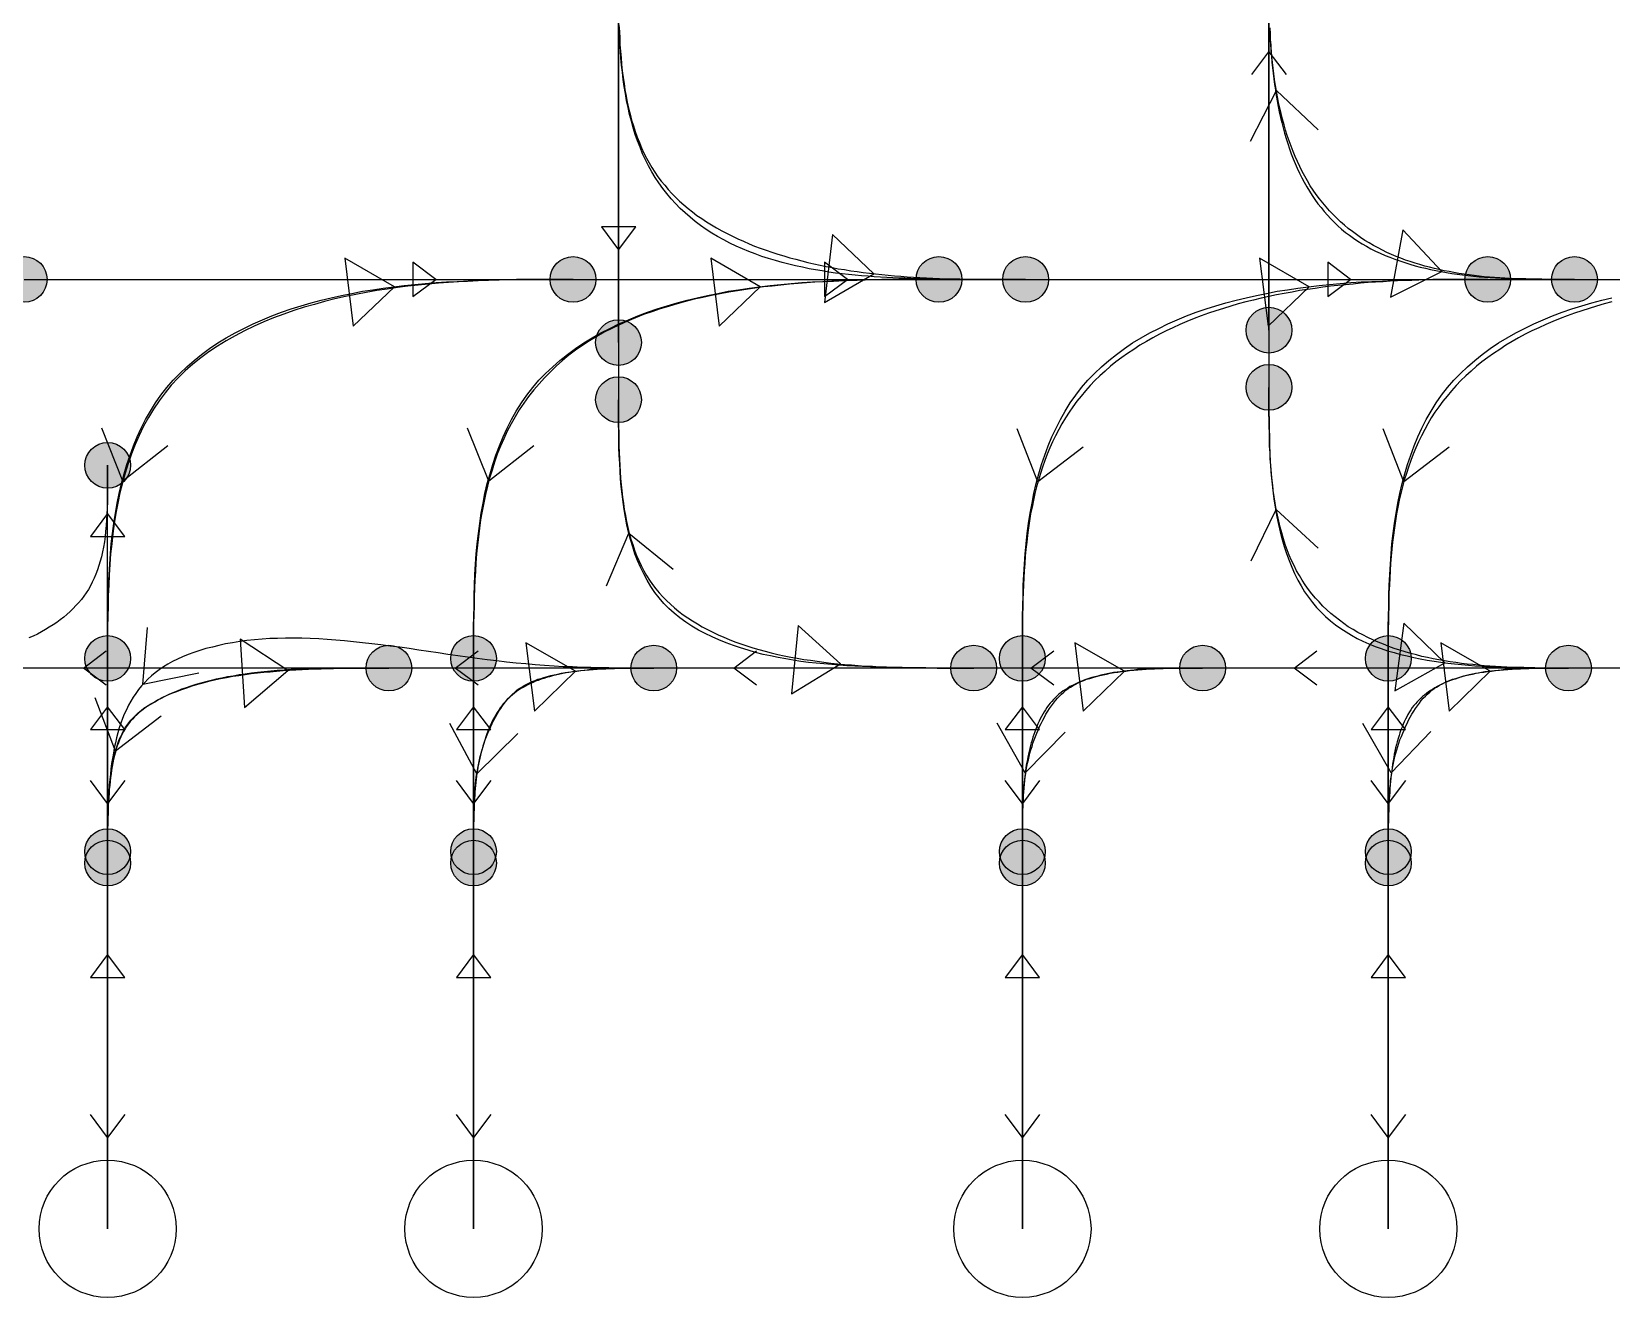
# Model space of a CAD drawing. Header units: millimetres. Extents: x -18594 to 273470, y -238787 to 48452.
# Drawn here: x 204464 to 211373, y -34571 to -29034 of the extents above; entities that cross this region are included whole.
import ezdxf

# ---------------------------------------------------------------- set-up
doc = ezdxf.new("R2010")
doc.units = ezdxf.units.MM
doc.layers.add('AM_BOR', color=4, linetype='Continuous', lineweight=25)
for name, color, linetype, true_color in [('Xref AGV layout$0$Ndc8_Activity_Decant', 1, 'Continuous', 0xff0000), ('Xref AGV layout$0$Ndc8_F_ExtraFast', 5, 'Continuous', 0x0000ff), ('Xref AGV layout$0$Ndc8_F_Moderate', 5, 'Continuous', 0x0000ff), ('Xref AGV layout$0$Ndc8_F_TurnLeftModerate', 5, 'Continuous', 0x0000ff), ('Xref AGV layout$0$Ndc8_F_TurnRightModerate', 5, 'Continuous', 0x0000ff), ('Xref AGV layout$0$Ndc8_InAdjust_Lane', 1, 'Continuous', 0xff0000), ('Xref AGV layout$0$Ndc8_InFix_HOP', 1, 'Continuous', 0xff0000), ('Xref AGV layout$0$Ndc8_OutFix_HOP', 5, 'Continuous', 0x0000ff), ('Xref AGV layout$0$Ndc8_Point', 7, 'Continuous', 0x000080), ('Xref AGV layout$0$Ndc8_R_Fast', 1, 'Continuous', 0xff0000), ('Xref AGV layout$0$Ndc8_R_Moderate', 1, 'Continuous', 0xff0000), ('Xref AGV layout$0$Ndc8_R_TurnLeftModerate', 1, 'Continuous', 0xff0000), ('Xref AGV layout$0$Ndc8_R_TurnLeftSlow', 1, 'Continuous', 0xff0000), ('Xref AGV layout$0$Ndc8_R_TurnRightModerate', 1, 'Continuous', 0xff0000)]:
    doc.layers.add(name, color=color, linetype=linetype, true_color=true_color)

# ---------------------------------------------------------------- blocks, each defined once
blk = doc.blocks.new('Xref AGV layout')
at = {"layer": 'Xref AGV layout$0$Ndc8_Point'}
h = blk.add_hatch(color=256, dxfattribs=at)
edge = h.paths.add_edge_path(flags=0)
edge.add_arc((204432, -30118), 100, 0, 360)
h = blk.add_hatch(color=256, dxfattribs=at)
edge = h.paths.add_edge_path(flags=0)
edge.add_arc((206832, -30118), 100, 0, 360)
h = blk.add_hatch(color=256, dxfattribs=at)
edge = h.paths.add_edge_path(flags=0)
edge.add_arc((208432, -30118), 100, 0, 360)
h = blk.add_hatch(color=256, dxfattribs=at)
edge = h.paths.add_edge_path(flags=0)
edge.add_arc((208811, -30118), 100, 0, 360)
h = blk.add_hatch(color=256, dxfattribs=at)
edge = h.paths.add_edge_path(flags=0)
edge.add_arc((210832, -30118), 100, 0, 360)
h = blk.add_hatch(color=256, dxfattribs=at)
edge = h.paths.add_edge_path(flags=0)
edge.add_arc((211211, -30118), 100, 0, 360)
h = blk.add_hatch(color=256, dxfattribs=at)
edge = h.paths.add_edge_path(flags=0)
edge.add_arc((209875, -30340), 100, 0, 360)
h = blk.add_hatch(color=256, dxfattribs=at)
edge = h.paths.add_edge_path(flags=0)
edge.add_arc((207031, -30394), 100, 0, 360)
h = blk.add_hatch(color=256, dxfattribs=at)
edge = h.paths.add_edge_path(flags=0)
edge.add_arc((209875, -30590), 100, 0, 360)
h = blk.add_hatch(color=256, dxfattribs=at)
edge = h.paths.add_edge_path(flags=0)
edge.add_arc((207031, -30644), 100, 0, 360)
h = blk.add_hatch(color=256, dxfattribs=at)
edge = h.paths.add_edge_path(flags=0)
edge.add_arc((204797, -30931), 100, 0, 360)
h = blk.add_hatch(color=256, dxfattribs=at)
edge = h.paths.add_edge_path(flags=0)
edge.add_arc((204797, -31776), 100, 0, 360)
h = blk.add_hatch(color=256, dxfattribs=at)
edge = h.paths.add_edge_path(flags=0)
edge.add_arc((206397, -31776), 100, 0, 360)
h = blk.add_hatch(color=256, dxfattribs=at)
edge = h.paths.add_edge_path(flags=0)
edge.add_arc((208797, -31776), 100, 0, 360)
h = blk.add_hatch(color=256, dxfattribs=at)
edge = h.paths.add_edge_path(flags=0)
edge.add_arc((210397, -31776), 100, 0, 360)
h = blk.add_hatch(color=256, dxfattribs=at)
edge = h.paths.add_edge_path(flags=0)
edge.add_arc((206027, -31818), 100, 0, 360)
h = blk.add_hatch(color=256, dxfattribs=at)
edge = h.paths.add_edge_path(flags=0)
edge.add_arc((207185, -31818), 100, 0, 360)
h = blk.add_hatch(color=256, dxfattribs=at)
edge = h.paths.add_edge_path(flags=0)
edge.add_arc((208584, -31818), 100, 0, 360)
h = blk.add_hatch(color=256, dxfattribs=at)
edge = h.paths.add_edge_path(flags=0)
edge.add_arc((209585, -31818), 100, 0, 360)
h = blk.add_hatch(color=256, dxfattribs=at)
edge = h.paths.add_edge_path(flags=0)
edge.add_arc((211185, -31818), 100, 0, 360)
h = blk.add_hatch(color=256, dxfattribs=at)
edge = h.paths.add_edge_path(flags=0)
edge.add_arc((204797, -32621), 100, 0, 360)
h = blk.add_hatch(color=256, dxfattribs=at)
edge = h.paths.add_edge_path(flags=0)
edge.add_arc((206397, -32621), 100, 0, 360)
h = blk.add_hatch(color=256, dxfattribs=at)
edge = h.paths.add_edge_path(flags=0)
edge.add_arc((208797, -32621), 100, 0, 360)
h = blk.add_hatch(color=256, dxfattribs=at)
edge = h.paths.add_edge_path(flags=0)
edge.add_arc((210397, -32621), 100, 0, 360)
h = blk.add_hatch(color=256, dxfattribs=at)
edge = h.paths.add_edge_path(flags=0)
edge.add_arc((204797, -32671), 100, 0, 360)
h = blk.add_hatch(color=256, dxfattribs=at)
edge = h.paths.add_edge_path(flags=0)
edge.add_arc((206397, -32671), 100, 0, 360)
h = blk.add_hatch(color=256, dxfattribs=at)
edge = h.paths.add_edge_path(flags=0)
edge.add_arc((208797, -32671), 100, 0, 360)
h = blk.add_hatch(color=256, dxfattribs=at)
edge = h.paths.add_edge_path(flags=0)
edge.add_arc((210397, -32671), 100, 0, 360)
at = {"layer": 'Xref AGV layout$0$Ndc8_Activity_Decant'}
for centre in [(204797, -34271), (206397, -34271), (208797, -34271), (210397, -34271)]:
    blk.add_circle(centre, 300, dxfattribs=at)
at = {"layer": 'Xref AGV layout$0$Ndc8_F_ExtraFast'}
for points in [[(206232, -30118), (206132, -30043), (206132, -30193), (206232, -30118)], [(208032, -30118), (207932, -30043), (207932, -30193), (208032, -30118)], [(210232, -30118), (210132, -30043), (210132, -30193), (210232, -30118)], [(204432, -30118), (206832, -30118)], [(206832, -30118), (208432, -30118)], [(208432, -30118), (210832, -30118)], [(210832, -30118), (212432, -30118)]]:
    blk.add_lwpolyline(points, dxfattribs=at)
at = {"layer": 'Xref AGV layout$0$Ndc8_F_Moderate'}
for points in [[(209875, -28716), (209875, -30340)], [(207031, -28770), (207031, -30394)], [(207031, -29988), (207106, -29888), (206956, -29888), (207031, -29988)], [(207031, -30394), (207031, -30644)], [(209875, -30340), (209875, -30590)], [(204797, -31776), (204797, -30931)], [(204797, -31142), (204722, -31242), (204872, -31242), (204797, -31142)], [(204797, -32621), (204797, -31776)], [(206397, -32621), (206397, -31776)], [(208797, -32621), (208797, -31776)], [(210397, -32621), (210397, -31776)], [(204797, -31987), (204722, -32087), (204872, -32087), (204797, -31987)], [(206397, -31987), (206322, -32087), (206472, -32087), (206397, -31987)], [(208797, -31987), (208722, -32087), (208872, -32087), (208797, -31987)], [(210397, -31987), (210322, -32087), (210472, -32087), (210397, -31987)], [(204797, -32671), (204797, -32621)], [(206397, -32671), (206397, -32621)], [(208797, -32671), (208797, -32621)], [(210397, -32671), (210397, -32621)]]:
    blk.add_lwpolyline(points, dxfattribs=at)
at = {"layer": 'Xref AGV layout$0$Ndc8_F_TurnLeftModerate'}
for points in [[(209879, -29018), (209880, -29043), (209881, -29068), (209881, -29068), (209883, -29093), (209884, -29117), (209886, -29142), (209888, -29167), (209891, -29192), (209893, -29216), (209896, -29241), (209900, -29265), (209903, -29289), (209907, -29313), (209911, -29337), (209915, -29361), (209920, -29385), (209925, -29409), (209925, -29409), (209931, -29432), (209937, -29455), (209943, -29478), (209950, -29501), (209957, -29524), (209965, -29546), (209972, -29568), (209981, -29590), (209990, -29611), (209999, -29632), (210009, -29653), (210019, -29673), (210029, -29693), (210040, -29713), (210040, -29713), (210052, -29732), (210064, -29751), (210076, -29769), (210089, -29787), (210103, -29804), (210117, -29821), (210131, -29837), (210146, -29853), (210161, -29869), (210177, -29884), (210193, -29898), (210210, -29912), (210228, -29925), (210245, -29938), (210245, -29938), (210264, -29950), (210282, -29962), (210302, -29973), (210321, -29984), (210341, -29994), (210362, -30003), (210383, -30013), (210404, -30021), (210425, -30029), (210447, -30037), (210469, -30044), (210491, -30051), (210514, -30058), (210536, -30064), (210536, -30064), (210559, -30069), (210582, -30074), (210605, -30079), (210628, -30084), (210651, -30088), (210675, -30092), (210698, -30095), (210722, -30098), (210746, -30101), (210770, -30103), (210794, -30106), (210818, -30108), (210842, -30110), (210866, -30111), (210866, -30111), (210891, -30113), (210915, -30114), (210939, -30115), (210964, -30116), (210989, -30116), (211013, -30117), (211038, -30117), (211062, -30117), (211087, -30118), (211112, -30118), (211137, -30118), (211161, -30118), (211186, -30118), (211211, -30118)], [(207033, -29005), (207035, -29034), (207036, -29063), (207037, -29092), (207039, -29120), (207042, -29149), (207044, -29177), (207044, -29177), (207047, -29206), (207051, -29234), (207055, -29261), (207059, -29289), (207064, -29316), (207069, -29343), (207075, -29369), (207082, -29395), (207088, -29421), (207096, -29446), (207104, -29471), (207113, -29495), (207122, -29519), (207132, -29542), (207132, -29542), (207142, -29565), (207153, -29587), (207165, -29608), (207177, -29629), (207190, -29649), (207203, -29669), (207218, -29688), (207233, -29706), (207248, -29724), (207264, -29742), (207281, -29759), (207298, -29776), (207316, -29792), (207335, -29807), (207335, -29807), (207355, -29823), (207374, -29838), (207395, -29852), (207416, -29866), (207438, -29879), (207460, -29892), (207483, -29905), (207506, -29917), (207529, -29929), (207553, -29940), (207577, -29951), (207602, -29962), (207626, -29972), (207651, -29981), (207651, -29981), (207677, -29990), (207702, -29999), (207728, -30007), (207754, -30015), (207780, -30023), (207806, -30030), (207832, -30037), (207859, -30044), (207885, -30050), (207912, -30056), (207939, -30061), (207966, -30066), (207992, -30071), (208019, -30075), (208019, -30075), (208047, -30080), (208074, -30084), (208101, -30087), (208128, -30091), (208155, -30094), (208183, -30097), (208210, -30100), (208238, -30102), (208265, -30104), (208293, -30106), (208321, -30108), (208349, -30110), (208377, -30111), (208406, -30112), (208406, -30112), (208434, -30114), (208462, -30115), (208491, -30115), (208520, -30116), (208549, -30117), (208578, -30117), (208607, -30117), (208636, -30118), (208665, -30118), (208694, -30118), (208723, -30118), (208752, -30118), (208782, -30118), (208811, -30118)], [(210631, -30084), (210461, -29901), (210407, -30196), (210631, -30084)], [(208148, -30093), (207966, -29921), (207932, -30219), (208148, -30093)], [(209875, -30590), (209875, -30626), (209875, -30663), (209875, -30699), (209876, -30735), (209876, -30771), (209877, -30807), (209878, -30843), (209879, -30879), (209881, -30914), (209884, -30949), (209886, -30985), (209890, -31019), (209894, -31054), (209898, -31088), (209898, -31088), (209904, -31123), (209910, -31156), (209917, -31190), (209924, -31222), (209933, -31255), (209942, -31286), (209952, -31317), (209963, -31347), (209975, -31377), (209987, -31405), (210001, -31433), (210016, -31459), (210031, -31484), (210048, -31508), (210048, -31508), (210065, -31531), (210083, -31553), (210103, -31574), (210123, -31593), (210144, -31611), (210166, -31629), (210189, -31645), (210212, -31660), (210236, -31674), (210261, -31688), (210286, -31700), (210312, -31712), (210339, -31723), (210366, -31732), (210366, -31732), (210394, -31742), (210422, -31750), (210450, -31758), (210479, -31765), (210508, -31772), (210537, -31778), (210567, -31783), (210597, -31788), (210627, -31792), (210657, -31796), (210687, -31800), (210717, -31803), (210747, -31805), (210776, -31808), (210776, -31808), (210806, -31810), (210836, -31812), (210865, -31813), (210895, -31814), (210924, -31815), (210953, -31816), (210982, -31817), (211012, -31817), (211041, -31818), (211069, -31818), (211098, -31818), (211127, -31818), (211156, -31818), (211185, -31818)], [(207031, -30644), (207031, -30673), (207031, -30702), (207031, -30731), (207031, -30760), (207032, -30789), (207032, -30817), (207033, -30846), (207034, -30875), (207035, -30903), (207036, -30932), (207038, -30960), (207040, -30988), (207042, -31016), (207045, -31043), (207045, -31043), (207048, -31071), (207052, -31098), (207056, -31125), (207061, -31151), (207066, -31177), (207072, -31203), (207078, -31229), (207085, -31254), (207093, -31278), (207101, -31302), (207110, -31325), (207120, -31348), (207130, -31370), (207142, -31392), (207142, -31392), (207154, -31413), (207166, -31433), (207180, -31452), (207194, -31471), (207209, -31489), (207225, -31506), (207241, -31523), (207258, -31539), (207276, -31555), (207295, -31570), (207314, -31585), (207334, -31599), (207354, -31612), (207376, -31625), (207376, -31625), (207397, -31638), (207420, -31650), (207443, -31661), (207466, -31672), (207491, -31683), (207515, -31693), (207540, -31703), (207566, -31712), (207592, -31721), (207618, -31729), (207645, -31737), (207672, -31744), (207699, -31751), (207727, -31758), (207727, -31758), (207755, -31764), (207784, -31770), (207812, -31775), (207841, -31780), (207870, -31784), (207899, -31788), (207929, -31792), (207959, -31796), (207988, -31799), (208019, -31802), (208049, -31804), (208079, -31807), (208110, -31809), (208141, -31810), (208141, -31810), (208172, -31812), (208203, -31813), (208234, -31814), (208266, -31815), (208297, -31816), (208329, -31817), (208361, -31817), (208392, -31817), (208424, -31818), (208456, -31818), (208488, -31818), (208520, -31818), (208552, -31818), (208584, -31818)], [(208001, -31800), (207816, -31632), (207788, -31930), (208001, -31800)], [(210644, -31795), (210465, -31621), (210426, -31918), (210644, -31795)]]:
    blk.add_lwpolyline(points, dxfattribs=at)
at = {"layer": 'Xref AGV layout$0$Ndc8_F_TurnRightModerate'}
for points in [[(206051, -30150), (205834, -30025), (205871, -30323), (206051, -30150)], [(207651, -30150), (207434, -30025), (207471, -30323), (207651, -30150)], [(210051, -30150), (209834, -30025), (209871, -30323), (210051, -30150)], [(204797, -31776), (204797, -31730), (204797, -31684), (204797, -31638), (204798, -31592), (204799, -31546), (204800, -31500), (204801, -31455), (204803, -31409), (204806, -31364), (204809, -31319), (204813, -31274), (204818, -31230), (204824, -31185), (204831, -31141), (204831, -31141), (204839, -31097), (204847, -31054), (204857, -31011), (204869, -30969), (204881, -30927), (204895, -30886), (204910, -30846), (204926, -30806), (204944, -30768), (204963, -30730), (204984, -30694), (205006, -30658), (205030, -30624), (205056, -30591), (205056, -30591), (205083, -30559), (205112, -30529), (205143, -30500), (205175, -30472), (205208, -30446), (205243, -30420), (205279, -30396), (205316, -30374), (205354, -30352), (205393, -30332), (205433, -30312), (205474, -30294), (205515, -30277), (205557, -30261), (205557, -30261), (205600, -30247), (205643, -30233), (205687, -30220), (205731, -30209), (205775, -30198), (205820, -30188), (205865, -30179), (205911, -30170), (205956, -30163), (206002, -30156), (206048, -30150), (206094, -30145), (206140, -30140), (206186, -30136), (206186, -30136), (206233, -30132), (206279, -30129), (206325, -30127), (206371, -30125), (206417, -30123), (206463, -30121), (206509, -30120), (206556, -30119), (206602, -30119), (206648, -30118), (206694, -30118), (206740, -30118), (206786, -30118), (206832, -30118)], [(206397, -31776), (206397, -31730), (206397, -31684), (206397, -31638), (206398, -31592), (206399, -31546), (206400, -31500), (206401, -31455), (206403, -31409), (206406, -31364), (206409, -31319), (206413, -31274), (206418, -31230), (206424, -31185), (206431, -31141), (206431, -31141), (206439, -31097), (206447, -31054), (206457, -31011), (206469, -30969), (206481, -30927), (206495, -30886), (206510, -30846), (206526, -30806), (206544, -30768), (206563, -30730), (206584, -30694), (206606, -30658), (206630, -30624), (206656, -30591), (206656, -30591), (206683, -30559), (206712, -30529), (206743, -30500), (206775, -30472), (206808, -30446), (206843, -30420), (206879, -30396), (206916, -30374), (206954, -30352), (206993, -30332), (207033, -30312), (207074, -30294), (207115, -30277), (207157, -30261), (207157, -30261), (207200, -30247), (207243, -30233), (207287, -30220), (207331, -30209), (207375, -30198), (207420, -30188), (207465, -30179), (207511, -30170), (207556, -30163), (207602, -30156), (207648, -30150), (207694, -30145), (207740, -30140), (207786, -30136), (207786, -30136), (207833, -30132), (207879, -30129), (207925, -30127), (207971, -30125), (208017, -30123), (208063, -30121), (208109, -30120), (208156, -30119), (208202, -30119), (208248, -30118), (208294, -30118), (208340, -30118), (208386, -30118), (208432, -30118)], [(208797, -31776), (208797, -31730), (208797, -31684), (208797, -31638), (208798, -31592), (208799, -31546), (208800, -31500), (208801, -31455), (208803, -31409), (208806, -31364), (208809, -31319), (208813, -31274), (208818, -31230), (208824, -31185), (208831, -31141), (208831, -31141), (208839, -31097), (208847, -31054), (208857, -31011), (208869, -30969), (208881, -30927), (208895, -30886), (208910, -30846), (208926, -30806), (208944, -30768), (208963, -30730), (208984, -30694), (209006, -30658), (209030, -30624), (209056, -30591), (209056, -30591), (209083, -30559), (209112, -30529), (209143, -30500), (209175, -30472), (209208, -30446), (209243, -30420), (209279, -30396), (209316, -30374), (209354, -30352), (209393, -30332), (209433, -30312), (209474, -30294), (209515, -30277), (209557, -30261), (209557, -30261), (209600, -30247), (209643, -30233), (209687, -30220), (209731, -30209), (209775, -30198), (209820, -30188), (209865, -30179), (209911, -30170), (209956, -30163), (210002, -30156), (210048, -30150), (210094, -30145), (210140, -30140), (210186, -30136), (210186, -30136), (210233, -30132), (210279, -30129), (210325, -30127), (210371, -30125), (210417, -30123), (210463, -30121), (210509, -30120), (210556, -30119), (210602, -30119), (210648, -30118), (210694, -30118), (210740, -30118), (210786, -30118), (210832, -30118)], [(210397, -31776), (210397, -31730), (210397, -31684), (210397, -31638), (210398, -31592), (210399, -31546), (210400, -31500), (210401, -31455), (210403, -31409), (210406, -31364), (210409, -31319), (210413, -31274), (210418, -31230), (210424, -31185), (210431, -31141), (210431, -31141), (210439, -31097), (210447, -31054), (210457, -31011), (210469, -30969), (210481, -30927), (210495, -30886), (210510, -30846), (210526, -30806), (210544, -30768), (210563, -30730), (210584, -30694), (210606, -30658), (210630, -30624), (210656, -30591), (210656, -30591), (210683, -30559), (210712, -30529), (210743, -30500), (210775, -30472), (210808, -30446), (210843, -30420), (210879, -30396), (210916, -30374), (210954, -30352), (210993, -30332), (211033, -30312), (211074, -30294), (211115, -30277), (211157, -30261), (211157, -30261), (211200, -30247), (211243, -30233), (211287, -30220), (211331, -30209), (211375, -30198)], [(205585, -31828), (205376, -31691), (205395, -31991), (205585, -31828)], [(206843, -31832), (206626, -31708), (206663, -32006), (206843, -31832)], [(209243, -31832), (209026, -31708), (209063, -32006), (209243, -31832)], [(210843, -31832), (210626, -31708), (210663, -32006), (210843, -31832)], [(204797, -32621), (204797, -32603), (204797, -32584), (204797, -32566), (204797, -32547), (204797, -32529), (204797, -32511), (204798, -32493), (204798, -32474), (204799, -32456), (204799, -32438), (204800, -32420), (204801, -32402), (204802, -32385), (204803, -32367), (204803, -32367), (204804, -32350), (204806, -32332), (204807, -32315), (204809, -32298), (204812, -32282), (204814, -32265), (204817, -32249), (204820, -32233), (204823, -32217), (204826, -32202), (204830, -32187), (204834, -32172), (204839, -32158), (204843, -32144), (204843, -32144), (204848, -32130), (204854, -32117), (204860, -32105), (204866, -32092), (204873, -32080), (204881, -32069), (204889, -32057), (204898, -32046), (204908, -32035), (204919, -32025), (204930, -32014), (204943, -32004), (204956, -31994), (204970, -31984), (204970, -31984), (204986, -31974), (205003, -31965), (205020, -31955), (205039, -31946), (205058, -31937), (205078, -31928), (205099, -31920), (205121, -31912), (205144, -31904), (205167, -31896), (205191, -31889), (205215, -31882), (205240, -31876), (205265, -31870), (205265, -31870), (205291, -31864), (205317, -31859), (205344, -31854), (205371, -31850), (205398, -31846), (205425, -31842), (205453, -31839), (205480, -31836), (205508, -31834), (205536, -31831), (205564, -31829), (205592, -31827), (205620, -31826), (205648, -31824), (205648, -31824), (205675, -31823), (205703, -31822), (205730, -31821), (205758, -31820), (205785, -31820), (205812, -31819), (205839, -31819), (205866, -31818), (205893, -31818), (205920, -31818), (205947, -31818), (205973, -31818), (206000, -31818), (206027, -31818)], [(206397, -32621), (206397, -32601), (206397, -32582), (206397, -32562), (206397, -32543), (206397, -32524), (206397, -32505), (206398, -32486), (206398, -32467), (206399, -32448), (206399, -32430), (206400, -32412), (206401, -32394), (206402, -32377), (206403, -32360), (206403, -32360), (206404, -32343), (206406, -32326), (206407, -32310), (206409, -32295), (206412, -32279), (206414, -32264), (206417, -32249), (206420, -32234), (206423, -32219), (206426, -32205), (206430, -32190), (206434, -32176), (206439, -32161), (206443, -32146), (206443, -32146), (206448, -32132), (206454, -32117), (206460, -32103), (206466, -32089), (206472, -32074), (206479, -32060), (206486, -32046), (206493, -32033), (206500, -32020), (206508, -32007), (206516, -31995), (206524, -31983), (206533, -31971), (206541, -31960), (206541, -31960), (206550, -31950), (206559, -31941), (206568, -31932), (206578, -31923), (206587, -31915), (206597, -31908), (206608, -31901), (206619, -31895), (206630, -31888), (206641, -31883), (206653, -31877), (206666, -31872), (206678, -31867), (206692, -31863), (206692, -31863), (206705, -31859), (206720, -31855), (206735, -31851), (206750, -31847), (206765, -31844), (206781, -31841), (206798, -31838), (206814, -31836), (206831, -31833), (206849, -31831), (206866, -31829), (206884, -31827), (206902, -31826), (206920, -31824), (206920, -31824), (206938, -31823), (206957, -31822), (206975, -31821), (206994, -31820), (207013, -31820), (207032, -31819), (207051, -31819), (207070, -31818), (207089, -31818), (207108, -31818), (207127, -31818), (207146, -31818), (207166, -31818), (207185, -31818)], [(208797, -32621), (208797, -32601), (208797, -32582), (208797, -32562), (208797, -32543), (208797, -32524), (208797, -32505), (208798, -32486), (208798, -32467), (208799, -32448), (208799, -32430), (208800, -32412), (208801, -32394), (208802, -32377), (208803, -32360), (208803, -32360), (208804, -32343), (208806, -32326), (208807, -32310), (208809, -32295), (208812, -32279), (208814, -32264), (208817, -32249), (208820, -32234), (208823, -32219), (208826, -32205), (208830, -32190), (208834, -32176), (208839, -32161), (208843, -32146), (208843, -32146), (208848, -32132), (208854, -32117), (208860, -32103), (208866, -32089), (208872, -32074), (208879, -32060), (208886, -32046), (208893, -32033), (208900, -32020), (208908, -32007), (208916, -31995), (208924, -31983), (208933, -31971), (208941, -31960), (208941, -31960), (208950, -31950), (208959, -31941), (208968, -31932), (208978, -31923), (208987, -31915), (208997, -31908), (209008, -31901), (209019, -31895), (209030, -31888), (209041, -31883), (209053, -31877), (209066, -31872), (209078, -31867), (209092, -31863), (209092, -31863), (209105, -31859), (209120, -31855), (209135, -31851), (209150, -31847), (209165, -31844), (209181, -31841), (209198, -31838), (209214, -31836), (209231, -31833), (209249, -31831), (209266, -31829), (209284, -31827), (209302, -31826), (209320, -31824), (209320, -31824), (209338, -31823), (209357, -31822), (209375, -31821), (209394, -31820), (209413, -31820), (209432, -31819), (209451, -31819), (209470, -31818), (209489, -31818), (209508, -31818), (209527, -31818), (209546, -31818), (209566, -31818), (209585, -31818)], [(210397, -32621), (210397, -32601), (210397, -32582), (210397, -32562), (210397, -32543), (210397, -32524), (210397, -32505), (210398, -32486), (210398, -32467), (210399, -32448), (210399, -32430), (210400, -32412), (210401, -32394), (210402, -32377), (210403, -32360), (210403, -32360), (210404, -32343), (210406, -32326), (210407, -32310), (210409, -32295), (210412, -32279), (210414, -32264), (210417, -32249), (210420, -32234), (210423, -32219), (210426, -32205), (210430, -32190), (210434, -32176), (210439, -32161), (210443, -32146), (210443, -32146), (210448, -32132), (210454, -32117), (210460, -32103), (210466, -32089), (210472, -32074), (210479, -32060), (210486, -32046), (210493, -32033), (210500, -32020), (210508, -32007), (210516, -31995), (210524, -31983), (210533, -31971), (210541, -31960), (210541, -31960), (210550, -31950), (210559, -31941), (210568, -31932), (210578, -31923), (210587, -31915), (210597, -31908), (210608, -31901), (210619, -31895), (210630, -31888), (210641, -31883), (210653, -31877), (210665, -31872), (210678, -31867), (210692, -31863), (210692, -31863), (210705, -31859), (210720, -31855), (210734, -31851), (210749, -31847), (210765, -31844), (210781, -31841), (210797, -31838), (210814, -31836), (210831, -31833), (210848, -31831), (210866, -31829), (210883, -31827), (210901, -31826), (210919, -31824), (210919, -31824), (210938, -31823), (210956, -31822), (210975, -31821), (210993, -31820), (211012, -31820), (211031, -31819), (211050, -31819), (211069, -31818), (211088, -31818), (211108, -31818), (211127, -31818), (211146, -31818), (211166, -31818), (211185, -31818)]]:
    blk.add_lwpolyline(points, dxfattribs=at)
at = {"layer": 'Xref AGV layout$0$Ndc8_InAdjust_Lane'}
for points in [[(209875, -30340), (209875, -28716)], [(207031, -30394), (207031, -28770)], [(209800, -29222), (209875, -29122), (209950, -29222)], [(204797, -32621), (204797, -32671)], [(206397, -32621), (206397, -32671)], [(208797, -32621), (208797, -32671)], [(210397, -32621), (210397, -32671)]]:
    blk.add_lwpolyline(points, dxfattribs=at)
at = {"layer": 'Xref AGV layout$0$Ndc8_InFix_HOP'}
for points in [[(204797, -32671), (204797, -34271)], [(206397, -32671), (206397, -34271)], [(208797, -32671), (208797, -34271)], [(210397, -32671), (210397, -34271)], [(204872, -33771), (204797, -33871), (204722, -33771)], [(206472, -33771), (206397, -33871), (206322, -33771)], [(208872, -33771), (208797, -33871), (208722, -33771)], [(210472, -33771), (210397, -33871), (210322, -33771)]]:
    blk.add_lwpolyline(points, dxfattribs=at)
at = {"layer": 'Xref AGV layout$0$Ndc8_OutFix_HOP'}
for points in [[(204797, -34271), (204797, -32671)], [(206397, -34271), (206397, -32671)], [(208797, -34271), (208797, -32671)], [(210397, -34271), (210397, -32671)], [(204797, -33071), (204722, -33171), (204872, -33171), (204797, -33071)], [(206397, -33071), (206322, -33171), (206472, -33171), (206397, -33071)], [(208797, -33071), (208722, -33171), (208872, -33171), (208797, -33071)], [(210397, -33071), (210322, -33171), (210472, -33171), (210397, -33071)]]:
    blk.add_lwpolyline(points, dxfattribs=at)
at = {"layer": 'Xref AGV layout$0$Ndc8_Point'}
for centre in [(204432, -30118), (206832, -30118), (208432, -30118), (208811, -30118), (210832, -30118), (211211, -30118), (209875, -30340), (207031, -30394), (209875, -30590), (207031, -30644), (204797, -30931), (204797, -31776), (206397, -31776), (208797, -31776), (210397, -31776), (206027, -31818), (207185, -31818), (208584, -31818), (209585, -31818), (211185, -31818), (204797, -32621), (206397, -32621), (208797, -32621), (210397, -32621), (204797, -32671), (206397, -32671), (208797, -32671), (210397, -32671)]:
    blk.add_circle(centre, 100, dxfattribs=at)
at = {"layer": 'Xref AGV layout$0$Ndc8_R_Fast'}
for points in [[(204791, -31893), (204691, -31818), (204791, -31743)], [(206417, -31893), (206317, -31818), (206417, -31743)], [(207635, -31893), (207535, -31818), (207635, -31743)], [(208934, -31893), (208834, -31818), (208934, -31743)], [(210085, -31893), (209985, -31818), (210085, -31743)], [(206027, -31818), (204246, -31818)], [(207185, -31818), (206027, -31818)], [(208584, -31818), (207185, -31818)], [(209585, -31818), (208584, -31818)], [(211185, -31818), (209585, -31818)], [(212246, -31818), (211185, -31818)]]:
    blk.add_lwpolyline(points, dxfattribs=at)
at = {"layer": 'Xref AGV layout$0$Ndc8_R_Moderate'}
for points in [[(204797, -31776), (204797, -32621)], [(206397, -31776), (206397, -32621)], [(208797, -31776), (208797, -32621)], [(210397, -31776), (210397, -32621)], [(204872, -32310), (204797, -32410), (204722, -32310)], [(206472, -32310), (206397, -32410), (206322, -32310)], [(208872, -32310), (208797, -32410), (208722, -32310)], [(210472, -32310), (210397, -32410), (210322, -32310)]]:
    blk.add_lwpolyline(points, dxfattribs=at)
at = {"layer": 'Xref AGV layout$0$Ndc8_R_TurnLeftModerate'}
for points in [[(206832, -30118), (206791, -30118), (206750, -30118), (206709, -30118), (206668, -30118), (206626, -30119), (206585, -30119), (206543, -30120), (206501, -30121), (206459, -30122), (206417, -30124), (206374, -30126), (206331, -30129), (206288, -30131), (206244, -30135), (206244, -30135), (206200, -30139), (206155, -30143), (206110, -30148), (206065, -30154), (206019, -30160), (205974, -30167), (205928, -30175), (205883, -30184), (205837, -30193), (205791, -30203), (205746, -30215), (205701, -30227), (205656, -30240), (205611, -30254), (205611, -30254), (205567, -30270), (205523, -30286), (205480, -30304), (205438, -30323), (205396, -30343), (205355, -30364), (205316, -30386), (205277, -30410), (205240, -30435), (205204, -30461), (205169, -30489), (205136, -30518), (205105, -30549), (205075, -30581), (205075, -30581), (205048, -30614), (205022, -30649), (204998, -30685), (204975, -30722), (204954, -30760), (204935, -30800), (204918, -30840), (204902, -30881), (204887, -30923), (204874, -30965), (204862, -31008), (204851, -31052), (204841, -31096), (204833, -31140), (204833, -31140), (204826, -31185), (204820, -31229), (204815, -31274), (204810, -31319), (204807, -31365), (204804, -31410), (204802, -31455), (204800, -31501), (204799, -31547), (204798, -31592), (204797, -31638), (204797, -31684), (204797, -31730), (204797, -31776)], [(208432, -30118), (208396, -30118), (208361, -30118), (208325, -30118), (208290, -30118), (208254, -30118), (208218, -30119), (208182, -30119), (208146, -30120), (208110, -30121), (208074, -30122), (208038, -30123), (208001, -30124), (207964, -30126), (207927, -30128), (207927, -30128), (207890, -30130), (207853, -30133), (207816, -30136), (207778, -30139), (207741, -30143), (207703, -30147), (207665, -30151), (207627, -30156), (207589, -30162), (207551, -30168), (207513, -30174), (207475, -30181), (207437, -30189), (207400, -30197), (207400, -30197), (207362, -30205), (207324, -30215), (207287, -30225), (207250, -30236), (207213, -30247), (207176, -30259), (207140, -30272), (207105, -30286), (207070, -30300), (207035, -30316), (207001, -30332), (206968, -30349), (206936, -30368), (206904, -30387), (206904, -30387), (206873, -30407), (206843, -30428), (206814, -30450), (206786, -30473), (206759, -30497), (206733, -30522), (206708, -30548), (206684, -30574), (206660, -30601), (206638, -30630), (206617, -30659), (206597, -30689), (206579, -30719), (206561, -30750), (206561, -30750), (206544, -30782), (206529, -30815), (206515, -30848), (206501, -30882), (206489, -30917), (206478, -30952), (206467, -30987), (206458, -31023), (206449, -31059), (206442, -31095), (206435, -31132), (206428, -31169), (206423, -31206), (206418, -31244), (206418, -31244), (206414, -31281), (206410, -31319), (206407, -31357), (206405, -31395), (206403, -31432), (206401, -31470), (206400, -31508), (206399, -31547), (206398, -31585), (206397, -31623), (206397, -31661), (206397, -31699), (206397, -31738), (206397, -31776)], [(210832, -30118), (210802, -30118), (210772, -30118), (210743, -30118), (210713, -30118), (210683, -30118), (210653, -30119), (210622, -30119), (210592, -30119), (210561, -30120), (210531, -30121), (210500, -30122), (210469, -30123), (210437, -30124), (210405, -30126), (210405, -30126), (210374, -30128), (210341, -30130), (210309, -30132), (210276, -30135), (210243, -30138), (210210, -30141), (210177, -30144), (210144, -30148), (210110, -30152), (210077, -30157), (210043, -30162), (210009, -30167), (209976, -30173), (209942, -30179), (209942, -30179), (209908, -30186), (209875, -30193), (209841, -30200), (209808, -30208), (209774, -30216), (209741, -30225), (209708, -30235), (209676, -30245), (209643, -30255), (209611, -30266), (209579, -30277), (209548, -30289), (209516, -30302), (209486, -30315), (209486, -30315), (209455, -30329), (209425, -30343), (209396, -30358), (209367, -30374), (209339, -30390), (209311, -30406), (209284, -30424), (209257, -30442), (209232, -30460), (209206, -30479), (209182, -30498), (209159, -30519), (209136, -30539), (209114, -30560), (209114, -30560), (209093, -30582), (209073, -30605), (209054, -30628), (209035, -30651), (209018, -30675), (209001, -30699), (208985, -30724), (208970, -30750), (208956, -30775), (208942, -30802), (208929, -30828), (208917, -30855), (208906, -30883), (208895, -30910), (208895, -30910), (208885, -30939), (208876, -30967), (208867, -30996), (208859, -31025), (208852, -31054), (208845, -31084), (208839, -31114), (208833, -31144), (208828, -31174), (208824, -31205), (208819, -31236), (208816, -31267), (208812, -31298), (208809, -31329), (208809, -31329), (208807, -31361), (208805, -31392), (208803, -31424), (208802, -31455), (208800, -31487), (208799, -31519), (208799, -31551), (208798, -31583), (208798, -31615), (208797, -31647), (208797, -31679), (208797, -31712), (208797, -31744), (208797, -31776)], [(211374, -30216), (211341, -30225), (211308, -30235), (211276, -30245), (211243, -30255), (211211, -30266), (211179, -30277), (211148, -30289), (211116, -30302), (211086, -30315), (211086, -30315), (211055, -30329), (211025, -30343), (210996, -30358), (210967, -30374), (210939, -30390), (210911, -30406), (210884, -30424), (210857, -30442), (210832, -30460), (210806, -30479), (210782, -30498), (210759, -30519), (210736, -30539), (210714, -30560), (210714, -30560), (210693, -30582), (210673, -30605), (210654, -30628), (210635, -30651), (210618, -30675), (210601, -30699), (210585, -30724), (210570, -30750), (210556, -30775), (210542, -30802), (210529, -30828), (210517, -30855), (210506, -30883), (210495, -30910), (210495, -30910), (210485, -30939), (210476, -30967), (210467, -30996), (210459, -31025), (210452, -31054), (210445, -31084), (210439, -31114), (210433, -31144), (210428, -31174), (210424, -31205), (210419, -31236), (210416, -31267), (210412, -31298), (210409, -31329), (210409, -31329), (210407, -31361), (210405, -31392), (210403, -31424), (210402, -31455), (210400, -31487), (210399, -31519), (210399, -31551), (210398, -31583), (210398, -31615), (210397, -31647), (210397, -31679), (210397, -31712), (210397, -31744), (210397, -31776)], [(205060, -30846), (204864, -31001), (204771, -30769)], [(206661, -30846), (206464, -31000), (206371, -30768)], [(209063, -30852), (208865, -31004), (208774, -30771)], [(210663, -30852), (210465, -31004), (210374, -30771)], [(207185, -31818), (207146, -31818), (207107, -31818), (207067, -31818), (207028, -31818), (206989, -31817), (206949, -31817), (206910, -31816), (206870, -31815), (206830, -31813), (206789, -31812), (206749, -31809), (206708, -31807), (206667, -31804), (206625, -31800), (206625, -31800), (206583, -31796), (206541, -31792), (206499, -31787), (206456, -31782), (206413, -31776), (206371, -31770), (206328, -31764), (206285, -31758), (206242, -31752), (206200, -31745), (206158, -31739), (206116, -31733), (206074, -31727), (206033, -31722), (206033, -31722), (205992, -31717), (205952, -31712), (205912, -31707), (205872, -31703), (205833, -31699), (205795, -31696), (205757, -31693), (205720, -31690), (205683, -31689), (205646, -31687), (205610, -31687), (205575, -31687), (205540, -31688), (205506, -31689), (205506, -31689), (205472, -31691), (205439, -31694), (205406, -31698), (205375, -31702), (205343, -31707), (205313, -31712), (205283, -31719), (205255, -31726), (205227, -31733), (205200, -31741), (205174, -31750), (205149, -31759), (205125, -31769), (205102, -31779), (205102, -31779), (205081, -31790), (205060, -31801), (205041, -31813), (205023, -31826), (205005, -31839), (204989, -31852), (204973, -31867), (204959, -31881), (204945, -31896), (204932, -31912), (204920, -31929), (204909, -31946), (204898, -31963), (204888, -31981), (204888, -31981), (204879, -32000), (204870, -32019), (204862, -32039), (204855, -32059), (204848, -32080), (204842, -32101), (204836, -32123), (204831, -32145), (204826, -32167), (204822, -32190), (204818, -32213), (204814, -32236), (204811, -32259), (204809, -32282), (204809, -32282), (204806, -32306), (204804, -32330), (204803, -32354), (204801, -32378), (204800, -32402), (204799, -32426), (204798, -32450), (204798, -32474), (204798, -32499), (204797, -32523), (204797, -32548), (204797, -32572), (204797, -32597), (204797, -32621)], [(205196, -31841), (204951, -31890), (204972, -31641)], [(206027, -31818), (205993, -31818), (205959, -31818), (205925, -31818), (205891, -31818), (205858, -31818), (205824, -31819), (205791, -31819), (205758, -31820), (205726, -31820), (205694, -31821), (205662, -31823), (205630, -31824), (205600, -31825), (205569, -31827), (205569, -31827), (205539, -31829), (205510, -31832), (205481, -31835), (205453, -31838), (205426, -31841), (205399, -31845), (205372, -31848), (205346, -31853), (205321, -31857), (205296, -31862), (205272, -31867), (205249, -31872), (205226, -31878), (205204, -31884), (205204, -31884), (205182, -31890), (205161, -31897), (205140, -31904), (205120, -31911), (205101, -31919), (205082, -31926), (205065, -31934), (205047, -31942), (205031, -31951), (205015, -31959), (205000, -31968), (204985, -31977), (204972, -31985), (204959, -31994), (204959, -31994), (204947, -32004), (204935, -32013), (204925, -32022), (204914, -32032), (204905, -32042), (204896, -32052), (204888, -32062), (204880, -32073), (204873, -32084), (204866, -32095), (204860, -32107), (204854, -32119), (204849, -32132), (204844, -32145), (204844, -32145), (204839, -32158), (204835, -32172), (204831, -32186), (204827, -32201), (204823, -32216), (204820, -32232), (204817, -32248), (204814, -32264), (204812, -32280), (204810, -32297), (204808, -32314), (204806, -32331), (204804, -32348), (204803, -32366), (204803, -32366), (204802, -32383), (204801, -32401), (204800, -32419), (204799, -32437), (204799, -32455), (204798, -32473), (204798, -32492), (204797, -32510), (204797, -32528), (204797, -32547), (204797, -32565), (204797, -32584), (204797, -32602), (204797, -32621)], [(207185, -31818), (207169, -31818), (207154, -31818), (207138, -31818), (207122, -31818), (207107, -31818), (207091, -31818), (207076, -31818), (207060, -31819), (207045, -31819), (207029, -31819), (207014, -31820), (206999, -31820), (206984, -31821), (206969, -31822), (206969, -31822), (206953, -31822), (206938, -31823), (206924, -31824), (206909, -31825), (206894, -31827), (206880, -31828), (206865, -31830), (206851, -31832), (206837, -31833), (206823, -31836), (206809, -31838), (206795, -31840), (206781, -31843), (206768, -31846), (206768, -31846), (206755, -31849), (206742, -31852), (206729, -31856), (206716, -31859), (206704, -31863), (206692, -31867), (206680, -31872), (206668, -31876), (206657, -31881), (206646, -31886), (206635, -31891), (206624, -31897), (206614, -31903), (206604, -31908), (206604, -31908), (206594, -31915), (206585, -31921), (206576, -31928), (206567, -31935), (206559, -31942), (206551, -31949), (206543, -31957), (206535, -31965), (206527, -31974), (206520, -31983), (206513, -31992), (206507, -32002), (206500, -32012), (206494, -32023), (206494, -32023), (206488, -32033), (206482, -32045), (206476, -32057), (206470, -32069), (206465, -32081), (206460, -32094), (206455, -32106), (206451, -32119), (206446, -32133), (206442, -32146), (206438, -32159), (206434, -32172), (206431, -32186), (206427, -32199), (206427, -32199), (206424, -32212), (206421, -32225), (206419, -32238), (206416, -32251), (206414, -32265), (206412, -32278), (206410, -32291), (206408, -32304), (206407, -32318), (206405, -32332), (206404, -32346), (206403, -32360), (206402, -32374), (206401, -32389), (206401, -32389), (206400, -32404), (206399, -32420), (206399, -32435), (206398, -32451), (206398, -32468), (206398, -32484), (206397, -32501), (206397, -32518), (206397, -32535), (206397, -32552), (206397, -32569), (206397, -32586), (206397, -32604), (206397, -32621)], [(209585, -31818), (209569, -31818), (209553, -31818), (209537, -31818), (209521, -31818), (209505, -31818), (209489, -31818), (209473, -31818), (209457, -31819), (209441, -31819), (209425, -31819), (209409, -31820), (209394, -31820), (209378, -31821), (209362, -31822), (209362, -31822), (209347, -31822), (209331, -31823), (209316, -31824), (209300, -31825), (209285, -31827), (209270, -31828), (209255, -31830), (209240, -31832), (209225, -31834), (209211, -31836), (209196, -31838), (209182, -31841), (209168, -31843), (209154, -31846), (209154, -31846), (209140, -31849), (209127, -31853), (209113, -31856), (209100, -31860), (209087, -31864), (209075, -31868), (209062, -31873), (209050, -31878), (209039, -31883), (209027, -31888), (209016, -31894), (209005, -31899), (208995, -31906), (208985, -31912), (208985, -31912), (208975, -31918), (208966, -31925), (208957, -31932), (208949, -31940), (208940, -31948), (208933, -31956), (208925, -31964), (208918, -31972), (208911, -31981), (208904, -31990), (208898, -32000), (208892, -32010), (208886, -32020), (208880, -32030), (208880, -32030), (208875, -32040), (208870, -32051), (208865, -32062), (208860, -32074), (208856, -32085), (208851, -32097), (208847, -32109), (208843, -32121), (208839, -32133), (208836, -32145), (208833, -32157), (208829, -32170), (208826, -32182), (208824, -32194), (208824, -32194), (208821, -32206), (208819, -32218), (208816, -32230), (208814, -32243), (208812, -32255), (208810, -32267), (208809, -32280), (208807, -32293), (208806, -32306), (208804, -32319), (208803, -32333), (208802, -32347), (208801, -32361), (208800, -32376), (208800, -32376), (208800, -32392), (208799, -32407), (208799, -32424), (208798, -32440), (208798, -32458), (208798, -32475), (208797, -32493), (208797, -32510), (208797, -32529), (208797, -32547), (208797, -32565), (208797, -32584), (208797, -32602), (208797, -32621)], [(211185, -31818), (211169, -31818), (211153, -31818), (211138, -31818), (211122, -31818), (211106, -31818), (211090, -31818), (211075, -31818), (211059, -31819), (211044, -31819), (211028, -31819), (211013, -31820), (210997, -31820), (210982, -31821), (210966, -31822), (210966, -31822), (210951, -31822), (210936, -31823), (210921, -31824), (210906, -31825), (210891, -31827), (210877, -31828), (210862, -31830), (210848, -31831), (210833, -31833), (210819, -31835), (210805, -31838), (210792, -31840), (210778, -31842), (210765, -31845), (210765, -31845), (210751, -31848), (210739, -31851), (210726, -31854), (210713, -31858), (210701, -31862), (210689, -31866), (210677, -31870), (210665, -31874), (210654, -31878), (210643, -31883), (210632, -31888), (210622, -31893), (210611, -31899), (210601, -31904), (210601, -31904), (210591, -31910), (210582, -31916), (210573, -31922), (210564, -31929), (210555, -31936), (210547, -31943), (210539, -31950), (210531, -31958), (210523, -31966), (210516, -31974), (210509, -31982), (210502, -31991), (210496, -32001), (210489, -32010), (210489, -32010), (210483, -32021), (210478, -32031), (210472, -32042), (210467, -32053), (210462, -32064), (210457, -32076), (210452, -32088), (210448, -32101), (210444, -32113), (210440, -32126), (210436, -32140), (210433, -32153), (210429, -32167), (210426, -32181), (210426, -32181), (210423, -32195), (210421, -32209), (210418, -32224), (210416, -32238), (210414, -32253), (210412, -32268), (210410, -32283), (210408, -32298), (210407, -32314), (210405, -32329), (210404, -32345), (210403, -32361), (210402, -32377), (210401, -32392), (210401, -32392), (210400, -32409), (210399, -32425), (210399, -32441), (210398, -32457), (210398, -32473), (210398, -32489), (210397, -32506), (210397, -32522), (210397, -32539), (210397, -32555), (210397, -32572), (210397, -32588), (210397, -32605), (210397, -32621)], [(205031, -32029), (204832, -32181), (204742, -31948)], [(206590, -32104), (206412, -32280), (206293, -32060)], [(208984, -32098), (208809, -32277), (208686, -32059)], [(210583, -32096), (210410, -32277), (210285, -32060)]]:
    blk.add_lwpolyline(points, dxfattribs=at)
at = {"layer": 'Xref AGV layout$0$Ndc8_R_TurnLeftSlow'}
for points in [[(211211, -30118), (211187, -30118), (211164, -30118), (211140, -30118), (211116, -30118), (211093, -30118), (211069, -30117), (211046, -30117), (211022, -30117), (210999, -30116), (210976, -30116), (210952, -30115), (210929, -30114), (210906, -30113), (210884, -30111), (210884, -30111), (210861, -30110), (210839, -30108), (210816, -30106), (210794, -30104), (210772, -30101), (210750, -30098), (210728, -30095), (210706, -30092), (210684, -30088), (210663, -30084), (210641, -30080), (210620, -30075), (210599, -30070), (210577, -30065), (210577, -30065), (210556, -30060), (210535, -30053), (210514, -30047), (210493, -30040), (210472, -30033), (210452, -30025), (210431, -30017), (210411, -30009), (210391, -30000), (210371, -29990), (210352, -29980), (210332, -29970), (210313, -29958), (210295, -29947), (210295, -29947), (210276, -29935), (210258, -29922), (210240, -29909), (210222, -29895), (210205, -29880), (210188, -29866), (210172, -29850), (210156, -29834), (210140, -29818), (210125, -29801), (210110, -29783), (210096, -29765), (210082, -29746), (210069, -29727), (210069, -29727), (210056, -29708), (210044, -29687), (210032, -29667), (210021, -29646), (210010, -29624), (210000, -29602), (209990, -29580), (209981, -29558), (209972, -29535), (209963, -29512), (209955, -29488), (209948, -29465), (209941, -29441), (209934, -29417), (209934, -29417), (209928, -29392), (209923, -29368), (209917, -29344), (209913, -29319), (209908, -29294), (209904, -29269), (209900, -29244), (209897, -29219), (209894, -29194), (209891, -29169), (209888, -29144), (209886, -29119), (209884, -29094), (209882, -29068), (209882, -29068), (209881, -29043), (209880, -29018)], [(208811, -30118), (208795, -30118), (208779, -30118), (208762, -30118), (208746, -30118), (208729, -30118), (208713, -30118), (208696, -30118), (208678, -30118), (208660, -30118), (208642, -30118), (208624, -30118), (208605, -30118), (208585, -30118), (208565, -30118), (208565, -30118), (208544, -30118), (208523, -30117), (208501, -30117), (208479, -30117), (208456, -30117), (208433, -30117), (208409, -30116), (208385, -30116), (208360, -30115), (208335, -30115), (208309, -30114), (208283, -30113), (208257, -30112), (208230, -30111), (208230, -30111), (208204, -30109), (208177, -30108), (208149, -30106), (208122, -30104), (208094, -30102), (208066, -30099), (208037, -30097), (208009, -30093), (207980, -30090), (207951, -30086), (207922, -30081), (207893, -30076), (207864, -30071), (207835, -30065), (207835, -30065), (207805, -30058), (207776, -30051), (207746, -30044), (207717, -30035), (207687, -30026), (207658, -30017), (207629, -30006), (207601, -29996), (207573, -29984), (207545, -29972), (207517, -29959), (207491, -29945), (207464, -29930), (207439, -29915), (207439, -29915), (207414, -29899), (207390, -29882), (207366, -29864), (207344, -29846), (207322, -29827), (207301, -29807), (207280, -29786), (207261, -29765), (207242, -29742), (207224, -29720), (207207, -29696), (207191, -29672), (207176, -29647), (207162, -29621), (207162, -29621), (207149, -29595), (207136, -29568), (207125, -29540), (207114, -29512), (207104, -29484), (207095, -29455), (207087, -29425), (207079, -29396), (207073, -29366), (207066, -29335), (207061, -29305), (207056, -29274), (207051, -29243), (207048, -29212), (207048, -29212), (207044, -29180), (207041, -29149), (207039, -29118), (207037, -29086), (207035, -29055), (207034, -29023)], [(209794, -29513), (209908, -29291), (210090, -29463)], [(211185, -31818), (211160, -31818), (211136, -31818), (211111, -31818), (211087, -31818), (211062, -31818), (211038, -31817), (211013, -31817), (210989, -31816), (210964, -31816), (210940, -31815), (210915, -31814), (210890, -31813), (210866, -31811), (210841, -31810), (210841, -31810), (210816, -31808), (210791, -31806), (210766, -31803), (210742, -31801), (210717, -31798), (210692, -31794), (210667, -31791), (210643, -31787), (210618, -31782), (210593, -31777), (210569, -31772), (210544, -31767), (210520, -31760), (210496, -31754), (210496, -31754), (210471, -31747), (210447, -31740), (210423, -31732), (210400, -31723), (210376, -31714), (210353, -31705), (210330, -31695), (210308, -31685), (210286, -31673), (210264, -31662), (210243, -31650), (210222, -31637), (210202, -31623), (210183, -31609), (210183, -31609), (210164, -31594), (210145, -31579), (210128, -31563), (210110, -31547), (210094, -31529), (210078, -31512), (210063, -31493), (210048, -31474), (210034, -31454), (210021, -31434), (210008, -31413), (209996, -31392), (209985, -31370), (209974, -31347), (209974, -31347), (209964, -31324), (209955, -31301), (209946, -31277), (209938, -31252), (209931, -31227), (209924, -31201), (209918, -31176), (209912, -31149), (209907, -31123), (209902, -31096), (209898, -31069), (209894, -31042), (209891, -31014), (209888, -30987), (209888, -30987), (209885, -30959), (209883, -30931), (209881, -30903), (209880, -30875), (209878, -30847), (209877, -30818), (209877, -30790), (209876, -30762), (209876, -30733), (209875, -30704), (209875, -30676), (209875, -30647), (209875, -30619), (209875, -30590)], [(208584, -31818), (208549, -31818), (208514, -31818), (208479, -31818), (208444, -31818), (208410, -31818), (208375, -31817), (208340, -31817), (208305, -31817), (208271, -31816), (208236, -31815), (208201, -31815), (208167, -31814), (208133, -31812), (208098, -31811), (208098, -31811), (208064, -31809), (208030, -31808), (207996, -31805), (207963, -31803), (207929, -31800), (207895, -31797), (207862, -31793), (207828, -31789), (207795, -31784), (207762, -31778), (207729, -31772), (207696, -31765), (207663, -31758), (207630, -31750), (207630, -31750), (207598, -31740), (207565, -31730), (207533, -31720), (207501, -31708), (207470, -31695), (207440, -31682), (207410, -31667), (207381, -31652), (207352, -31635), (207325, -31617), (207299, -31598), (207274, -31578), (207251, -31557), (207229, -31535), (207229, -31535), (207208, -31511), (207189, -31487), (207172, -31461), (207156, -31434), (207141, -31406), (207127, -31377), (207114, -31348), (207103, -31318), (207093, -31287), (207083, -31255), (207075, -31224), (207068, -31191), (207061, -31158), (207056, -31125), (207056, -31125), (207051, -31092), (207047, -31058), (207043, -31024), (207040, -30990), (207038, -30956), (207036, -30922), (207034, -30888), (207033, -30853), (207032, -30818), (207032, -30784), (207031, -30749), (207031, -30714), (207031, -30679), (207031, -30644)], [(209797, -31349), (209907, -31125), (210091, -31294)], [(206978, -31458), (207076, -31228), (207270, -31386)]]:
    blk.add_lwpolyline(points, dxfattribs=at)
at = {"layer": 'Xref AGV layout$0$Ndc8_R_TurnRightModerate'}
blk.add_lwpolyline([(204797, -30931), (204797, -30958), (204797, -30986), (204797, -31013), (204797, -31040), (204796, -31067), (204796, -31093), (204795, -31119), (204794, -31145), (204792, -31170), (204790, -31195), (204788, -31220), (204786, -31243), (204783, -31266), (204779, -31289), (204779, -31289), (204775, -31310), (204770, -31331), (204765, -31351), (204759, -31370), (204753, -31389), (204746, -31407), (204738, -31425), (204730, -31442), (204722, -31458), (204713, -31474), (204703, -31489), (204693, -31504), (204682, -31518), (204670, -31532), (204670, -31532), (204658, -31545), (204646, -31558), (204633, -31571), (204619, -31583), (204605, -31595), (204590, -31607), (204575, -31618), (204559, -31629), (204542, -31639), (204525, -31649), (204508, -31659), (204490, -31669), (204471, -31678), (204452, -31686)], dxfattribs=at)

msp = doc.modelspace()

# ---------------------------------------------------------------- block references
at = {"layer": 'AM_BOR'}
msp.add_blockref('Xref AGV layout', (0, 0), dxfattribs=at)

doc.saveas('drawing.dxf')
